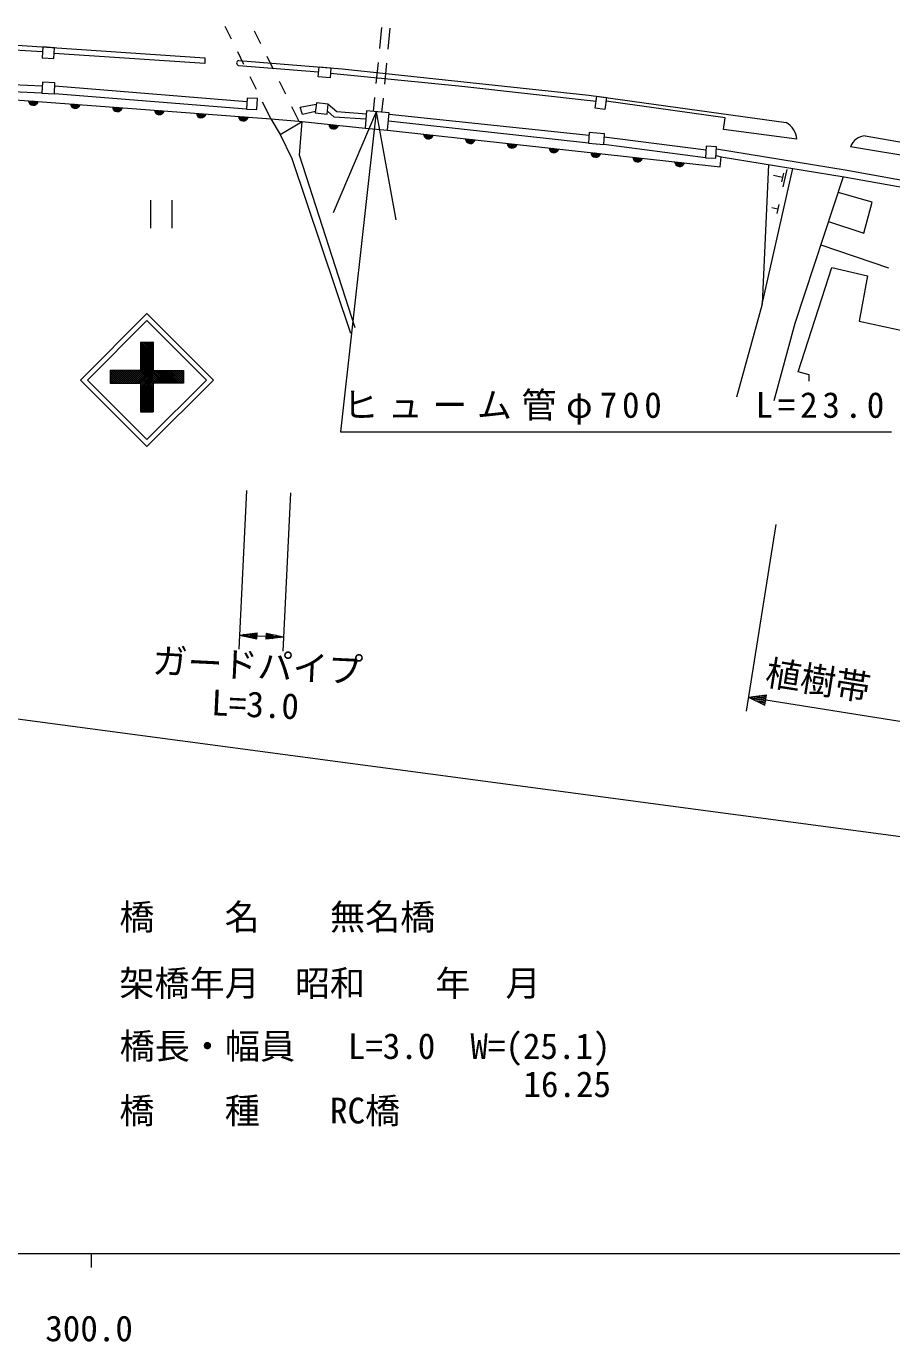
# Model space of a CAD drawing. Units: millimetres, scale not verified. Extents: x 40000 to 680000, y 20000 to 380000.
# Drawn here: x 363372 to 425010, y 198715 to 292408 of the extents above; entities that cross this region are included whole.
import ezdxf
from ezdxf.enums import TextEntityAlignment as Align

# ---------------------------------------------------------------- set-up
doc = ezdxf.new("R2010")
doc.units = ezdxf.units.MM
doc.header["$LTSCALE"] = 1000
for name, color, linetype, lineweight in [('M-BGD', 7, 'Continuous', 13), ('M-STR-HTXT', 7, 'Continuous', 13), ('M-STR-STR1', 1, 'Continuous', 13), ('M-STR-STRC', 7, 'Continuous', 13), ('M-STR-STRD', 7, 'Continuous', 13), ('M-TTL-BAND', 7, 'Continuous', 13)]:
    doc.layers.add(name, color=color, linetype=linetype, lineweight=lineweight)
doc.styles.add('ＭＳ ゴシック', font='')
doc.styles.get('ＭＳ ゴシック').set_extended_font_data('MS Gothic')

msp = doc.modelspace()

# ---------------------------------------------------------------- linework, layer by layer
at = {"layer": 'M-BGD'}
for p, q in [((388672, 292323), (388524, 290830)), ((389269, 292268), (389122, 290775)), ((364549, 290940), (364497, 290173)), ((365377, 290884), (364549, 290940)), ((365325, 290117), (365377, 290884)), ((364497, 290173), (365325, 290117)), ((384163, 288798), (384221, 289512)), ((384221, 289512), (385063, 289443)), ((388426, 289835), (388278, 288342)), ((389023, 289780), (388876, 288287)), ((385005, 288730), (384163, 288798)), ((385063, 289443), (385005, 288730)), ((355929, 287676), (380777, 285818)), ((364485, 287656), (355940, 288035)), ((355956, 288554), (364514, 288168)), ((364529, 288439), (364485, 287656)), ((364485, 287656), (365371, 287607)), ((365414, 288389), (364529, 288439)), ((365371, 287607), (365414, 288389)), ((365401, 288158), (379082, 287044)), ((379054, 286514), (365371, 287607)), ((379096, 287294), (379054, 286514)), ((379834, 287254), (379096, 287294)), ((379792, 286475), (379834, 287254)), ((382873, 286642), (384022, 286865)), ((384032, 286958), (383957, 286238)), ((384878, 286869), (384032, 286958)), ((384803, 286150), (384878, 286869)), ((384878, 286869), (385490, 286340)), ((388180, 287347), (388081, 286342)), ((388778, 287292), (388678, 286287)), ((403896, 286573), (404015, 287428)), ((404015, 287428), (404706, 287332)), ((404706, 287332), (404588, 286477)), ((379054, 286514), (379792, 286475)), ((380777, 285818), (381447, 284693)), ((383050, 286117), (382873, 286642)), ((383967, 286339), (383050, 286117)), ((383957, 286238), (384803, 286150)), ((385307, 285927), (384825, 286355)), ((387558, 285789), (385307, 285927)), ((385490, 286340), (387594, 286175)), ((387613, 286385), (387500, 285156)), ((389217, 286237), (387613, 286385)), ((389104, 285008), (389217, 286237)), ((389208, 286142), (403459, 284661)), ((404588, 286477), (403896, 286573)), ((381447, 284693), (383032, 285628)), ((382789, 285648), (383032, 285628)), ((382842, 283235), (383032, 285628)), ((383032, 285628), (387500, 285156)), ((387500, 285156), (389104, 285008)), ((389104, 285008), (412802, 282401)), ((403414, 284084), (389163, 285648)), ((403473, 284836), (403414, 284084)), ((404555, 284750), (403473, 284836)), ((381447, 284693), (382288, 282981)), ((403414, 284084), (404496, 283998)), ((404496, 283998), (404555, 284750)), ((411754, 283047), (404496, 283998)), ((404538, 284533), (411784, 283611)), ((382288, 282981), (386451, 270552)), ((386805, 270921), (382842, 283235)), ((411797, 283873), (411754, 283047)), ((411754, 283047), (412495, 283008)), ((412539, 283834), (411797, 283873)), ((412495, 283008), (412539, 283834)), ((412506, 283214), (412862, 283109)), ((421706, 282168), (412529, 283649)), ((412802, 282401), (412862, 283109)), ((412862, 283109), (421617, 281696)), ((416226, 282566), (415775, 272622)), ((415775, 272622), (417974, 282284)), ((417548, 282214), (417267, 280980)), ((439149, 278991), (421706, 282168)), ((417243, 281634), (416584, 281784)), ((417313, 281943), (417172, 281326)), ((418133, 271269), (421568, 281704)), ((421617, 281696), (439104, 278560)), ((423614, 279880), (421195, 280571)), ((372226, 280028), (372226, 278028)), ((373726, 280028), (373726, 278028)), ((416904, 279388), (416480, 279484)), ((416977, 279706), (416832, 279069)), ((423021, 277679), (423614, 279880)), ((420517, 278513), (423021, 277679)), ((419964, 276832), (424780, 275196)), ((418337, 267808), (420735, 275223)), ((420735, 275223), (423275, 274631)), ((423275, 274631), (422682, 271413)), ((415775, 272622), (413960, 266002)), ((416643, 265765), (418133, 271269)), ((422682, 271413), (436248, 268483)), ((419139, 267572), (418337, 267808)), ((419121, 267138), (419139, 267572))]:
    msp.add_line(p, q, dxfattribs=at)
for centre, radius, start, end in [((363870, 287137), 354, 184.5209, 346.92608), ((363870, 287137), 283, 186.74494, 344.70204), ((363870, 287137), 212, 190.49127, 340.95572), ((363870, 287137), 142, 198.203, 333.24399), ((363870, 287137), 100, 208.52066, 322.92632), ((363870, 287137), 100, 208.52066, 322.92632), ((366861, 286913), 354, 184.5209, 346.92608), ((366861, 286913), 283, 186.74494, 344.70204), ((366861, 286913), 212, 190.49127, 340.95572), ((366861, 286913), 142, 198.203, 333.24399), ((366861, 286913), 100, 208.52066, 322.92632), ((366861, 286913), 100, 208.52066, 322.92632), ((369853, 286689), 354, 184.5209, 346.92608), ((369853, 286689), 283, 186.74494, 344.70204), ((369853, 286689), 212, 190.49127, 340.95572), ((369853, 286689), 142, 198.203, 333.24399), ((369853, 286689), 100, 208.52066, 322.92632), ((369853, 286689), 100, 208.52066, 322.92632), ((372845, 286465), 354, 184.5209, 346.92608), ((372845, 286465), 283, 186.74494, 344.70204), ((372845, 286465), 212, 190.49127, 340.95572), ((372845, 286465), 142, 198.203, 333.24399), ((372845, 286465), 100, 208.52066, 322.92632), ((372845, 286465), 100, 208.52066, 322.92632), ((375836, 286242), 354, 184.5209, 346.92608), ((375836, 286242), 283, 186.74494, 344.70204), ((375836, 286242), 212, 190.49127, 340.95572), ((375836, 286242), 142, 198.203, 333.24399), ((375836, 286242), 100, 208.52066, 322.92632), ((375836, 286242), 100, 208.52066, 322.92632), ((378828, 286018), 354, 184.5209, 346.92608), ((378828, 286018), 283, 186.74494, 344.70204), ((378828, 286018), 212, 190.49127, 340.95572), ((378828, 286018), 142, 198.203, 333.24399), ((378828, 286018), 100, 208.52066, 322.92632), ((378828, 286018), 100, 208.52066, 322.92632), ((385272, 285446), 354, 182.76993, 345.17511), ((385272, 285446), 283, 184.99397, 342.95107), ((385272, 285446), 212, 188.74029, 339.20474), ((385272, 285446), 142, 196.45202, 331.49301), ((385272, 285446), 100, 206.76969, 321.17535), ((385272, 285446), 100, 206.76969, 321.17535), ((392013, 284743), 354, 182.51794, 344.92312), ((392013, 284743), 283, 184.74198, 342.69908), ((392013, 284743), 212, 188.4883, 338.95275), ((392013, 284743), 142, 196.20003, 331.24102), ((392013, 284743), 100, 206.5177, 320.92336), ((392013, 284743), 100, 206.5177, 320.92336), ((394995, 284415), 354, 182.51794, 344.92312), ((394995, 284415), 283, 184.74198, 342.69908), ((394995, 284415), 212, 188.4883, 338.95275), ((394995, 284415), 142, 196.20003, 331.24102), ((394995, 284415), 100, 206.5177, 320.92336), ((394995, 284415), 100, 206.5177, 320.92336), ((397977, 284086), 354, 182.51794, 344.92312), ((397977, 284086), 283, 184.74198, 342.69908), ((397977, 284086), 212, 188.4883, 338.95275), ((397977, 284086), 142, 196.20003, 331.24102), ((397977, 284086), 100, 206.5177, 320.92336), ((397977, 284086), 100, 206.5177, 320.92336), ((400959, 283758), 354, 182.51794, 344.92312), ((400959, 283758), 283, 184.74198, 342.69908), ((400959, 283758), 212, 188.4883, 338.95275), ((400959, 283758), 142, 196.20003, 331.24102), ((400959, 283758), 100, 206.5177, 320.92336), ((400959, 283758), 100, 206.5177, 320.92336), ((403941, 283430), 354, 182.51794, 344.92312), ((403941, 283430), 283, 184.74198, 342.69908), ((403941, 283430), 212, 188.4883, 338.95275), ((403941, 283430), 142, 196.20003, 331.24102), ((403941, 283430), 100, 206.5177, 320.92336), ((403941, 283430), 100, 206.5177, 320.92336), ((406923, 283102), 354, 182.51794, 344.92312), ((406923, 283102), 283, 184.74198, 342.69908), ((406923, 283102), 212, 188.4883, 338.95275), ((406923, 283102), 142, 196.20003, 331.24102), ((406923, 283102), 100, 206.5177, 320.92336), ((406923, 283102), 100, 206.5177, 320.92336), ((409905, 282774), 354, 182.51794, 344.92312), ((409905, 282774), 283, 184.74198, 342.69908), ((409905, 282774), 212, 188.4883, 338.95275), ((409905, 282774), 142, 196.20003, 331.24102), ((409905, 282774), 100, 206.5177, 320.92336), ((409905, 282774), 100, 206.5177, 320.92336)]:
    msp.add_arc(centre, radius, start, end, dxfattribs=at)
at = {"layer": 'M-STR-HTXT'}
for p, q in [((388290, 286322), (385224, 279117)), ((388290, 286322), (385754, 263522)), ((388290, 286322), (389697, 278620)), ((385754, 263522), (425004, 263522)), ((379045, 259337), (378508, 248052)), ((382184, 259188), (381647, 247903)), ((416749, 256918), (414652, 243635)), ((320492, 248724), (556130, 217276)), ((378556, 249051), (379814, 249200)), ((378556, 249051), (379794, 248783)), ((378556, 249051), (379804, 248992)), ((379802, 248950), (378803, 248997)), ((379806, 249033), (378807, 249081)), ((379051, 248944), (379800, 248908)), ((379059, 249110), (379808, 249075)), ((379798, 248867), (379299, 248890)), ((379810, 249116), (379311, 249140)), ((379547, 248837), (379796, 248825)), ((379562, 249170), (379812, 249158)), ((379794, 248783), (379814, 249200)), ((379804, 248992), (380446, 248961)), ((380455, 249169), (380436, 248753)), ((381694, 248902), (380436, 248753)), ((380687, 248783), (380438, 248795)), ((380440, 248836), (380939, 248812)), ((381191, 248842), (380442, 248878)), ((380444, 248919), (381442, 248872)), ((381694, 248902), (380446, 248961)), ((380448, 249003), (381446, 248955)), ((381199, 249009), (380450, 249044)), ((380451, 249086), (380951, 249062)), ((380703, 249116), (380453, 249127)), ((381694, 248902), (380455, 249169)), ((414808, 244623), (416101, 244799)), ((414808, 244623), (415984, 244058)), ((414808, 244623), (416042, 244428)), ((416054, 244502), (415066, 244658)), ((415325, 244693), (416066, 244576)), ((416077, 244650), (415584, 244728)), ((415842, 244763), (416089, 244724)), ((415984, 244058), (416101, 244799)), ((416031, 244354), (415043, 244510)), ((415278, 244397), (416019, 244280)), ((416007, 244206), (415513, 244284)), ((415749, 244171), (415996, 244132)), ((416042, 244428), (432740, 241792))]:
    msp.add_line(p, q, dxfattribs=at)
at = {"layer": 'M-STR-STR1'}
for p, q in [((377522, 292408), (377965, 291511)), ((379610, 292085), (380053, 291188)), ((378408, 290614), (378851, 289718)), ((380496, 290291), (380939, 289395)), ((379294, 288821), (379736, 287925)), ((381381, 288498), (381824, 287601)), ((380179, 287028), (380777, 285818)), ((382267, 286705), (382789, 285648)), ((380777, 285818), (382789, 285648))]:
    msp.add_line(p, q, dxfattribs=at)
at = {"layer": 'M-STR-STRC'}
for p, q in [((367229, 267212), (371967, 271950)), ((371967, 271950), (376704, 267212)), ((367724, 267212), (371967, 271455)), ((371967, 271455), (376210, 267212)), ((371508, 269915), (372408, 269915)), ((371508, 269915), (371508, 267883)), ((371508, 269828), (371595, 269915)), ((371508, 269686), (371737, 269915)), ((371508, 269545), (371878, 269915)), ((371508, 269403), (372020, 269915)), ((371508, 269262), (372161, 269915)), ((371508, 269120), (372303, 269915)), ((371508, 268979), (372408, 269879)), ((372408, 269050), (371542, 269915)), ((372408, 269191), (371684, 269915)), ((372408, 269332), (371825, 269915)), ((372408, 269474), (371967, 269915)), ((372408, 269615), (372108, 269915)), ((372408, 269757), (372249, 269915)), ((372408, 269898), (372391, 269915)), ((372408, 269915), (372408, 267883)), ((372408, 268908), (371508, 269808)), ((371508, 268838), (372408, 269738)), ((372408, 268767), (371508, 269667)), ((371508, 268696), (372408, 269596)), ((372408, 268625), (371508, 269525)), ((371508, 268555), (372408, 269455)), ((372408, 268484), (371508, 269384)), ((371508, 268413), (372408, 269313)), ((372408, 268342), (371508, 269242)), ((371508, 268272), (372408, 269172)), ((372408, 268201), (371508, 269101)), ((371508, 268130), (372408, 269030)), ((372408, 268060), (371508, 268960)), ((370643, 266983), (372408, 268748)), ((370784, 266983), (372408, 268606)), ((370926, 266983), (372408, 268465)), ((371067, 266983), (372408, 268323)), ((371209, 266983), (372408, 268182)), ((371350, 266983), (372408, 268040)), ((371508, 267989), (372408, 268889)), ((372408, 267918), (371508, 268818)), ((372408, 267777), (371508, 268677)), ((372408, 267635), (371508, 268535)), ((372408, 267494), (371508, 268394)), ((372408, 267352), (371508, 268252)), ((372408, 267211), (371508, 268111)), ((372408, 267070), (371508, 267970)), ((367229, 267212), (371967, 262474)), ((367724, 267212), (371967, 262969)), ((371508, 267883), (369346, 267883)), ((369346, 267883), (369346, 266983)), ((369346, 267807), (369421, 267883)), ((369346, 267666), (369563, 267883)), ((369346, 267524), (369704, 267883)), ((369346, 267383), (369846, 267883)), ((369346, 267242), (369987, 267883)), ((369346, 267100), (370129, 267883)), ((370232, 266983), (369346, 267868)), ((370090, 266983), (369346, 267727)), ((369949, 266983), (369346, 267585)), ((369807, 266983), (369346, 267444)), ((369666, 266983), (369346, 267303)), ((369525, 266983), (369346, 267161)), ((369370, 266983), (370270, 267883)), ((370373, 266983), (369473, 267883)), ((369511, 266983), (370411, 267883)), ((370515, 266983), (369615, 267883)), ((369653, 266983), (370553, 267883)), ((370656, 266983), (369756, 267883)), ((369794, 266983), (370694, 267883)), ((370798, 266983), (369898, 267883)), ((369936, 266983), (370836, 267883)), ((370939, 266983), (370039, 267883)), ((370077, 266983), (370977, 267883)), ((371080, 266983), (370180, 267883)), ((370219, 266983), (371119, 267883)), ((371222, 266983), (370322, 267883)), ((370360, 266983), (371260, 267883)), ((371363, 266983), (370463, 267883)), ((370501, 266983), (371401, 267883)), ((371505, 266983), (370605, 267883)), ((372408, 266221), (370746, 267883)), ((372408, 266362), (370888, 267883)), ((372408, 266504), (371029, 267883)), ((372408, 266645), (371170, 267883)), ((372408, 266787), (371312, 267883)), ((372408, 266928), (371453, 267883)), ((371491, 266983), (372408, 267899)), ((371508, 266858), (372408, 267758)), ((371508, 266716), (372408, 267616)), ((371508, 266575), (372408, 267475)), ((371508, 266433), (372408, 267333)), ((371508, 266292), (372408, 267192)), ((371508, 266150), (372408, 267050)), ((371967, 262969), (376210, 267212)), ((371967, 262474), (376704, 267212)), ((372408, 267883), (374569, 267883)), ((372408, 267752), (372539, 267883)), ((372408, 267610), (372680, 267883)), ((372408, 267469), (372822, 267883)), ((372408, 267327), (372963, 267883)), ((372408, 267186), (373104, 267883)), ((372408, 267045), (373246, 267883)), ((373257, 266983), (372408, 267832)), ((373116, 266983), (372408, 267691)), ((372975, 266983), (372408, 267549)), ((372833, 266983), (372408, 267408)), ((372692, 266983), (372408, 267267)), ((372550, 266983), (372408, 267125)), ((372487, 266983), (373387, 267883)), ((373399, 266983), (372499, 267883)), ((372629, 266983), (373529, 267883)), ((373540, 266983), (372640, 267883)), ((372770, 266983), (373670, 267883)), ((373682, 266983), (372782, 267883)), ((372912, 266983), (373812, 267883)), ((373823, 266983), (372923, 267883)), ((373053, 266983), (373953, 267883)), ((373965, 266983), (373065, 267883)), ((373194, 266983), (374094, 267883)), ((374106, 266983), (373206, 267883)), ((373336, 266983), (374236, 267883)), ((374247, 266983), (373347, 267883)), ((373477, 266983), (374377, 267883)), ((374389, 266983), (373489, 267883)), ((373619, 266983), (374519, 267883)), ((374530, 266983), (373630, 267883)), ((373760, 266983), (374569, 267792)), ((374569, 267085), (373772, 267883)), ((373901, 266983), (374569, 267651)), ((374569, 267226), (373913, 267883)), ((374043, 266983), (374569, 267509)), ((374569, 267368), (374054, 267883)), ((374184, 266983), (374569, 267368)), ((374569, 267509), (374196, 267883)), ((374326, 266983), (374569, 267226)), ((374569, 267651), (374337, 267883)), ((374467, 266983), (374569, 267085)), ((374569, 267792), (374479, 267883)), ((374569, 267883), (374569, 266983)), ((369383, 266983), (369346, 267020)), ((369346, 266983), (371508, 266983)), ((371508, 266983), (371508, 264950)), ((372408, 266080), (371508, 266980)), ((371508, 266009), (372408, 266909)), ((372408, 265938), (371508, 266838)), ((371508, 265868), (372408, 266768)), ((372408, 265797), (371508, 266697)), ((371508, 265726), (372408, 266626)), ((372408, 265655), (371508, 266555)), ((371508, 265585), (372408, 266485)), ((372408, 265514), (371508, 266414)), ((371508, 265443), (372408, 266343)), ((372408, 265372), (371508, 266272)), ((371508, 265302), (372408, 266202)), ((372408, 265231), (371508, 266131)), ((372409, 266983), (372408, 266984)), ((372408, 266983), (372408, 264950)), ((374569, 266983), (372408, 266983)), ((371508, 265160), (372408, 266060)), ((372408, 265089), (371508, 265989)), ((371508, 265019), (372408, 265919)), ((372406, 264950), (371508, 265848)), ((372264, 264950), (371508, 265707)), ((372123, 264950), (371508, 265565)), ((371981, 264950), (371508, 265424)), ((371840, 264950), (371508, 265282)), ((371580, 264950), (372408, 265778)), ((371722, 264950), (372408, 265636)), ((371863, 264950), (372408, 265495)), ((372004, 264950), (372408, 265353)), ((372146, 264950), (372408, 265212)), ((371699, 264950), (371508, 265141)), ((371557, 264950), (371508, 264999)), ((371508, 264950), (372408, 264950)), ((372287, 264950), (372408, 265070))]:
    msp.add_line(p, q, dxfattribs=at)
at = {"layer": 'M-STR-STRD'}
for p, q in [((364524, 290581), (346608, 291744)), ((352983, 291726), (376076, 290156)), ((376083, 289749), (365348, 290462)), ((376076, 290156), (376083, 289749)), ((384191, 289143), (378488, 289604)), ((378501, 289978), (385862, 289378)), ((394394, 288130), (385030, 289043)), ((385862, 289378), (403432, 287509)), ((403963, 287058), (394394, 288130)), ((403432, 287509), (417491, 285562)), ((413141, 285895), (404671, 287074)), ((413028, 285050), (413141, 285895)), ((418262, 284367), (413028, 285050)), ((423126, 284615), (428805, 283606)), ((427939, 282841), (422075, 283819))]:
    msp.add_line(p, q, dxfattribs=at)
for centre, radius, start, end in [((378543, 289789), 193, 102.63928, 253.34161), ((416679, 284192), 1593, 6.30394, 59.31777), ((423197, 283430), 1188, 93.42456, 160.84188)]:
    msp.add_arc(centre, radius, start, end, dxfattribs=at)
at = {"layer": 'M-TTL-BAND'}
for p, q in [((40000, 205000), (579000, 205000)), ((368000, 205000), (368000, 204000))]:
    msp.add_line(p, q, dxfattribs=at)

# ---------------------------------------------------------------- texts
at = {"layer": 'M-STR-HTXT', "style": 'ＭＳ ゴシック'}
for s, rotation, p in [('ガードパイプ', 357.274, (379783, 245424)), ('植樹帯  L=21.2', 351.027, (424469, 243604)), ('L=3.0', 357.274, (379607, 242644))]:
    msp.add_text(s, height=1833, rotation=rotation, dxfattribs=at).set_placement(p, align=Align.BOTTOM_CENTER)
for s, p in [('橋\u3000\u3000名\u3000\u3000無名橋', (381250, 227500)), ('架橋年月\u3000昭和\u3000\u3000年\u3000月', (385000, 222783)), ('橋長・幅員\u3000 L=3.0\u3000W=(25.1)', (387500, 218304)), ('16.25', (401898, 215590)), ('橋\u3000\u3000種\u3000\u3000RC橋', (380000, 213709))]:
    msp.add_text(s, height=1833, dxfattribs=at).set_placement(p, align=Align.BOTTOM_CENTER)
at = {"layer": 'M-STR-HTXT', "insert": (405379, 264022), "char_height": 1833, "attachment_point": 8, "style": 'ＭＳ ゴシック'}
msp.add_mtext('\\T1.27;ヒューム管φ700\u3000\u3000L=23.0', dxfattribs=at)
at = {"layer": 'M-TTL-BAND', "style": 'ＭＳ ゴシック'}
msp.add_text('300.0', height=1833, dxfattribs=at).set_placement((367844, 198195), align=Align.BOTTOM_CENTER)

doc.saveas('drawing.dxf')
